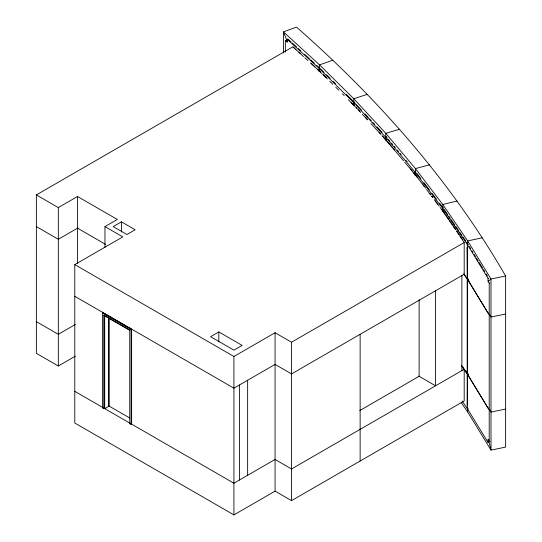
<?xml version="1.0" encoding="UTF-8"?>
<svg xmlns="http://www.w3.org/2000/svg" width="542" height="542" viewBox="0 0 542 542"><rect width="100%" height="100%" fill="white"/><g stroke="black" fill="none" stroke-linecap="round" stroke-linejoin="round"><path stroke-width="0.81" d="M463.877 273.812L467.197 278.663L467.197 247.138L467.461 279.076L488.044 313.032L467.461 279.394L468.193 279.245M488.41 281.115L490.998 279.001L505.632 276.02L505.632 447.103L490.998 450.09L467.699 412.015L461.113 402.381M75.392 356.141L58.319 365.999L36.368 353.323L36.368 194.91L292.937 46.781L295.946 49.43M36.368 194.91L58.319 207.586L77.526 196.495L117.309 219.463L104.965 226.597L104.965 247.437M78.021 227.891L58.319 239.266L36.368 226.597M121.422 221.841L113.197 226.597L126.909 234.517L135.141 229.761L121.422 221.841L121.422 231.847M462.353 366.453L464.196 369.278L464.196 400.958L291.535 500.645L275.072 491.14L233.92 514.9L74.782 423.024L74.782 264.611L122.797 236.888L104.965 226.597M75.392 324.455L58.319 334.312L36.368 321.643M103.84 408.715L102.465 407.93L102.465 312.978L102.987 312.673L131.631 329.211L131.631 424.162L131.11 424.467L129.741 423.675L129.741 330.302L103.84 315.349L103.84 408.715L104.362 408.417L104.362 315.051L103.84 315.349M102.465 312.978L131.11 329.516L131.631 329.211M218.826 331.934L210.594 336.69L233.92 350.152L242.152 345.403L218.826 331.934L218.826 341.941M74.782 264.611L233.92 356.487L275.072 332.727L291.535 342.232L464.196 242.552L459.596 235.479M275.072 459.453L233.92 483.22L74.782 391.338M359.773 410.558L419.122 376.29L419.122 299.753M464.196 369.278L291.535 468.959L274.706 459.243M286.013 40.189L285.356 40.433L287.219 42.134L287.219 39.281L287.877 39.044L290.952 41.849M319.672 70.9L319.014 71.138L320.085 71.287M332.815 60.216L319.55 64.871L283.398 31.89L296.515 27.1C378.255 98.847 451.147 181.57 505.632 276.02M319.224 71.327L319.218 68.468L319.888 68.245L319.224 68.475L287.219 39.281M353.926 104.755L353.255 104.985L354.122 104.952M367.341 94.355L353.784 98.725L319.55 64.871L319.55 68.834M353.452 105.175L353.445 102.316L354.129 102.106L355.267 103.346M354.129 104.958L353.445 105.168L354.312 105.155M387.191 137.98L386.114 136.699L385.423 136.902L353.445 102.316M385.924 139.348L385.24 139.558L386.283 139.755M385.423 139.755L386.107 139.545L385.416 139.748L385.416 136.896L386.114 136.699M399.596 129.247L385.762 133.312L353.784 98.725L353.784 102.689M415.24 175.208L415.789 174.822L415.084 175.012L415.077 172.153L415.782 171.963L415.077 172.153L385.416 136.896M415.612 174.612L415.084 175.012M429.528 164.815L415.436 168.576L385.762 133.312L385.762 137.275M443.119 207.871L442.401 208.033L442.407 210.892C444.142 210.059 440.998 211.265 443.268 210.926M457.089 201.014L442.76 204.463L415.436 168.576L415.436 172.539M442.401 210.885L443.119 210.723M442.401 208.033L467.339 244.496L468.064 244.334L466.648 242.267M461.506 365.708L467.197 374.027L467.915 373.865M467.197 374.027L467.197 405.552L467.339 408.614L468.064 408.444L467.333 408.607L462.163 401.046M482.238 237.789L467.699 240.933L442.76 204.463L442.76 209.219M467.339 247.348L467.333 244.489L468.064 244.34M467.461 279.076L468.193 278.927M467.333 244.489L488.044 278.337L488.776 278.188M488.044 278.337L488.044 281.19L488.776 281.041M488.044 281.19L489.209 283.093L489.941 282.944M489.941 314.624L489.209 314.773L488.044 312.87M505.632 314.035L490.998 317.023L489.27 314.204M467.461 279.394L467.461 374.122L468.193 373.973M467.333 405.755L467.461 374.441L468.193 374.292M489.941 409.671L489.209 409.82L488.044 407.916M505.632 409.081L490.998 412.069L489.27 409.251M488.776 442.306L488.044 442.455L488.044 439.603L488.776 439.454M488.044 439.603L489.209 441.5L489.941 441.351M418.756 376.08L435.585 385.796L435.585 290.749M77.526 228.175L105.737 244.469M74.782 296.291L233.92 388.174L275.072 364.407L291.535 373.912L464.196 274.232L464.196 242.552M129.931 330.193L104.687 315.62L104.687 408.607L109.078 406.073L109.078 318.161M129.613 417.929L108.746 405.883L108.746 318.405M292.185 42.974L296.494 46.903M298.337 48.59L300.803 50.833M304.496 54.2L309.414 58.692M310.647 59.816L314.34 63.184M316.799 65.426L319.265 67.675M293.087 47.066L294.32 48.191M295.553 49.315L303.547 56.612M304.78 57.737L307.856 60.541M310.932 63.346L321.955 73.583M317.537 69.295L318.689 70.385M320.485 68.834L324.089 72.404M326.494 74.776L330.098 78.339M333.1 81.314L335.505 83.685M346.311 94.376L354.122 102.099L353.452 102.323L319.218 68.468M323.154 74.769L327.361 78.929M329.76 81.307L332.761 84.274M335.769 87.242L338.77 90.216M342.375 93.78L344.177 95.561M348.377 99.721L356.643 108.149M351.893 103.109L354.055 105.344M356.412 104.579L361.548 110.134M364.976 113.84L368.404 117.546M369.542 118.779L371.256 120.636M372.971 122.485L374.685 124.342M376.968 126.814L382.11 132.37M358.357 110.006L360.64 112.479M362.354 114.328L367.49 119.884M370.918 123.59L377.767 131.001M378.912 132.241L380.626 134.091M382.909 136.564L403.566 160.805M384.502 138.224L386.012 139.938M392.327 147.248L388.58 142.892A1805.09 1042.158 0 0 0 382.008 135.459M393.397 148.494L394.468 149.741M388.268 139.267L389.888 141.191M391.507 143.115L392.584 144.396M394.203 146.32L395.281 147.6M397.442 150.161L398.519 151.448M400.138 153.372L401.216 154.653M406.073 160.425L407.15 161.706M404.644 162.092L409.501 167.857M410.579 169.145L412.198 171.069M413.275 172.349L415.436 174.91M413.803 172.878L417.062 176.943M416.805 173.298L420.849 178.616M423.885 182.607L429.454 189.917M431.981 193.237L436.54 199.219M439.576 203.209L443.119 207.864L442.407 208.04L415.077 172.153M415.944 175.574L416.954 176.909M418.98 179.565L422.015 183.555M423.024 184.883L424.04 186.211M426.568 189.537L430.619 194.849M431.628 196.184L432.638 197.512M434.156 199.503L439.216 206.15M441.696 209.327L444.257 212.87M444.061 209.246L447.827 214.747M448.769 216.123L450.178 218.189M451.12 219.564L454.887 225.065M455.829 226.448L458.647 230.574M459.589 231.949L461.947 235.391M462.888 236.766L465.707 240.892M442.76 210.804L445.111 214.239M446.052 215.621L448.41 219.056M449.352 220.431L452.17 224.564M453.112 225.939L455.463 229.381M456.879 231.441L459.23 234.882M460.172 236.258L462.522 239.7M463.877 274.13L467.197 278.981L467.197 373.709L461.506 365.389M465.551 370.396L466.967 372.476M466.798 277.551L469.06 281.047M466.344 371.9L468.606 375.396M469.386 246.502L470.707 248.663M472.035 250.824L472.915 252.26M474.236 254.422L475.558 256.583M476.438 258.026L478.2 260.905M479.081 262.348L482.61 268.107M483.491 269.55L484.812 271.705M486.133 273.866L487.454 276.027M467.461 374.122L488.044 408.079L467.461 374.441M467.333 408.607L488.044 442.455M287.551 42.012L283.398 31.89L283.398 53.014M488.41 439.528L490.998 450.09L490.998 279.001L467.699 240.933L467.699 244.889M489.209 283.093L489.209 441.5M467.699 408.051L467.699 412.015M461.879 275.573L461.879 370.62M360.132 334.312L360.132 461.039M291.535 342.232L291.535 500.645M285.356 40.433L285.356 52.1M275.072 332.727L275.072 491.14M247.64 380.254L247.64 475.3M239.408 385.003L239.408 480.049M233.92 356.487L233.92 514.9M131.11 329.516L131.11 424.467M77.526 196.495L77.526 263.507M58.319 207.586L58.319 365.999M409.772 168.006A1757.117 1014.461 0 0 1 418.661 179.104M422.252 183.691A1757.117 1014.461 0 0 1 425.809 188.291M429.82 193.555A1757.117 1014.461 0 0 1 430.815 194.876M431.805 196.197A1757.117 1014.461 0 0 1 432.794 197.518M435.253 200.825A1757.117 1014.461 0 0 1 437.685 204.131M440.104 207.444A1757.117 1014.461 0 0 1 450.029 221.421M450.958 222.755A1757.117 1014.461 0 0 1 455.537 229.442M456.445 230.784A1757.117 1014.461 0 0 1 459.149 234.808M299.028 52.201A1805.09 1042.158 0 0 1 300.268 53.319M310.702 62.892A1805.09 1042.158 0 0 1 314.943 66.856M317.355 69.125A1805.09 1042.158 0 0 1 320.349 71.964M322.741 74.24A1805.09 1042.158 0 0 1 326.298 77.655M351.169 102.397A1805.09 1042.158 0 0 1 354.109 105.433M356.446 107.865A1805.09 1042.158 0 0 1 359.942 111.516M365.701 117.621A1805.09 1042.158 0 0 1 367.415 119.457M378.126 131.137A1805.09 1042.158 0 0 1 380.904 134.22"/></g></svg>
